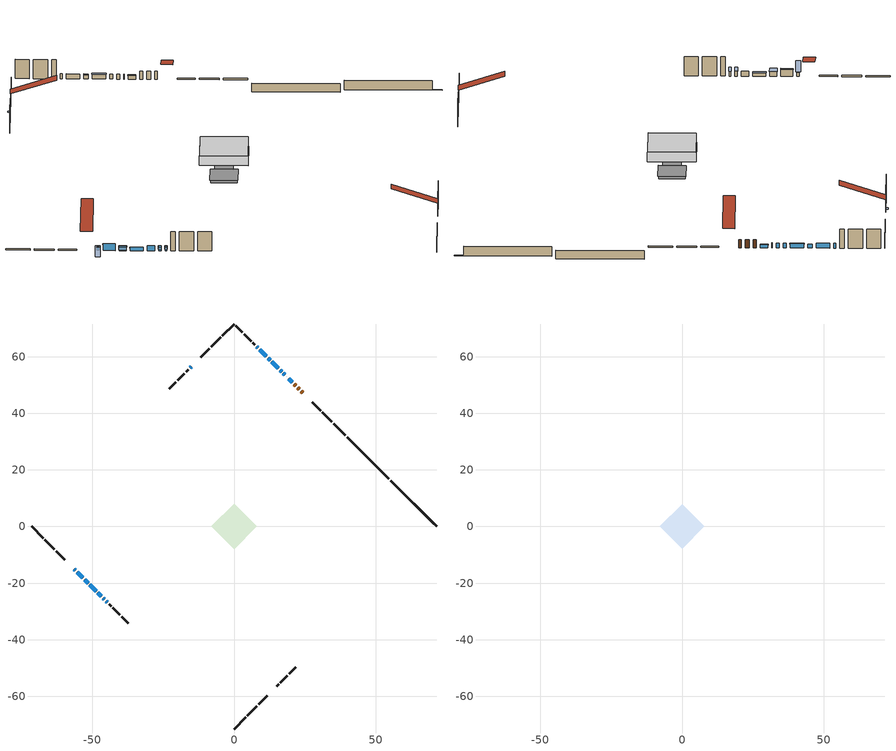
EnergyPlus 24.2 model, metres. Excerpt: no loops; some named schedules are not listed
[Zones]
conditioned space
 floor outside (Floor1 construction): -3.08,0 0,3.08 3.08,0 0,-3.08 z1.22
 floor adiabatic (AdiabaticFloorConstruction): -8.09,0 0,8.09 8.09,0 0,-8.09 z3.66
 floor foundation (Slab1 construction): -4.64,0 0,4.64 4.64,0 0,-4.64 z-1.22
 floor foundation (Slab1 construction 1): -4.41,0 0,4.41 4.41,0 0,-4.41 z-1.89
 wall outside (RimJoist1 construction): 0,-71.55 4.06,-67.49 / -71.55,0 -67.49,-4.06 / 0,71.55 -4.06,67.49 / 39.29,32.26 35.23,36.33 z1.22:1.52
 wall outside (RimJoist2 construction): 4.72,-66.83 8.05,-63.5 / -66.83,-4.72 -63.5,-8.05 / -4.72,66.83 -8.05,63.5 / 34.57,36.98 31.24,40.32 z1.22:1.52
 wall outside (RimJoist3 construction): 8.71,-62.84 11.72,-59.83 / -62.84,-8.71 -59.83,-11.72 / -8.71,62.84 -11.72,59.83 / 30.58,40.97 27.57,43.99 z1.22:1.52
 wall outside (AdiabaticWallConstruction 1): 24.22,47.33 23.8,47.75 / 23.14,48.41 22.49,49.06 / 21.84,49.72 21.29,50.26 z1.22:3.25
 wall outside (AdiabaticWallConstruction): -56.49,-15.07 -56.07,-15.48 / 12.76,58.8 12.04,59.52 z1.22:2.14; -55.41,-16.14 -53.4,-18.15 z1.22:2.9; -52.75,-18.81 -51.56,-19.99 / 15.71,55.84 13.41,58.14 z1.22:2.34; 20.63,50.92 19.38,52.18 / -50.9,-20.65 -48.75,-22.81 z1.22:2.03; -15.07,56.49 -15.5,56.05 z1.22:1.98; 18.72,52.83 18.67,52.88 / 18.02,53.54 17.47,54.08 / 16.82,54.74 16.37,55.19 / -48.09,-23.46 -46.84,-24.72 / -46.18,-25.37 -45.76,-25.79 / -45.11,-26.44 -44.82,-26.74 / 11.38,60.17 9.13,62.42 / 8.48,63.08 8.07,63.48 z1.22:2.44
 wall outside (Wall1 construction): 15.07,-56.48 15.77,-55.78 / -44.16,-27.39 -43.46,-28.09 / -16.16,55.4 -16.86,54.69 / 7.42,64.14 6.71,64.84 z1.22:6.1
 wall outside (Wall2 construction): 16.43,-55.12 18.85,-52.7 / -42.8,-28.75 -40.38,-31.17 / -17.52,54.04 -19.94,51.61 / 6.06,65.5 3.63,67.92 z1.22:6.1
 wall outside (Wall3 construction): 19.51,-52.04 21.83,-49.73 / -39.72,-31.83 -37.4,-34.15 / -20.6,50.96 -22.92,48.64 / 2.98,68.58 0.66,70.9 z1.22:6.1
 wall foundation (FoundationWall1 construction): 55.3,16.25,-1.22 55.3,16.25,1.22 69.93,1.63,1.22 69.93,1.63,-1.15 71.55,0,-1.15 71.55,0,-1.22
 wall foundation (FoundationWall2 construction): 54.65,16.91 39.95,31.61 z-1.89:0.3
 window (WindowConstruction 9): -56.48,-15.07 -56.07,-15.48 z1.22:2.13
 window (WindowConstruction 4): -55.41,-16.14 -53.4,-18.15 z1.22:2.9
 window (WindowConstruction 5): -52.75,-18.81 -51.56,-19.99 z1.22:2.34
 window (WindowConstruction 6): 20.63,50.92 19.38,52.18 z1.22:2.03
 window (WindowConstruction 7): -15.07,56.48 -15.5,56.05 z1.22:1.98
 window (WindowConstruction 8): -50.9,-20.65 -48.75,-22.8 z1.22:2.03
 window (WindowConstruction 15): 18.72,52.83 18.67,52.88 z1.22:2.44
 window (WindowConstruction 12): 18.02,53.54 17.47,54.08 z1.22:2.44
 window (WindowConstruction 13): 16.82,54.74 16.37,55.19 z1.22:2.44
 window (WindowConstruction 14): -48.09,-23.46 -46.84,-24.72 z1.22:2.44
 window (WindowConstruction 10): -46.18,-25.37 -45.76,-25.79 z1.22:2.44
 window (WindowConstruction 11): -45.11,-26.45 -44.82,-26.73 z1.22:2.44
 window (WindowConstruction): 15.71,55.84 13.41,58.14 z1.22:2.34
 window (WindowConstruction 1): 12.76,58.8 12.04,59.52 z1.22:2.13
 window (WindowConstruction 2): 11.38,60.17 9.13,62.42 z1.22:2.44
 window (WindowConstruction 3): 8.48,63.08 8.07,63.48 z1.22:2.44
 door (Door): 24.22,47.33 23.8,47.75 z1.22:3.25
 door (Door 1): 23.14,48.41 22.49,49.06 z1.22:3.25
 door (Door 2): 21.83,49.72 21.29,50.26 z1.22:3.25
 ceiling adiabatic (AdiabaticFloorConstruction): 0,-8.09 8.09,0 0,8.09 -8.09,0 z3.66
attic - vented
 floor to conditioned space (Floor2 construction Reversed): -7.92,0 0,7.92 7.92,0 0,-7.92 z6.1
 roof outside (Roof1 construction): 14.41,-57.14,6.1 6.7,-49.43,9.73 4.67,-51.46,9.73 12.38,-59.17,6.1; -57.14,-14.41,6.1 -49.43,-6.7,9.73 -51.46,-4.67,9.73 -59.17,-12.38,6.1; -14.41,57.14,6.1 -6.7,49.43,9.73 -4.67,51.46,9.73 -12.38,59.17,6.1; 24.88,46.68,6.1 17.17,38.96,9.73 19.2,36.93,9.73 26.91,44.64,6.1
shading: -55.86,-15.69 -56.7,-14.86 -61.22,-19.38 -60.39,-20.22 z2.43; -53.36,-18.19 -55.46,-16.1 -55.89,-16.53 -53.79,-18.62 z2.96; -51.52,-20.04 -52.79,-18.76 -54.3,-20.27 -53.02,-21.54 z2.4; 19.33,52.22 20.68,50.88 21.11,51.31 19.76,52.65 z2.09; -15.54,56.01 -15.03,56.53 -15.46,56.96 -15.97,56.44 z2.04; -48.71,-22.85 -50.95,-20.61 -51.38,-21.04 -49.14,-23.28 z2.09; -45.72,-25.83 -46.22,-25.33 -47.73,-26.84 -47.23,-27.34 z2.5; -44.78,-26.78 -45.15,-26.4 -46.66,-27.91 -46.28,-28.28 z2.5; 13.37,58.18 15.75,55.8 16.18,56.23 13.8,58.62 z2.4; 11.99,59.56 12.8,58.76 13.23,59.19 12.43,59.99 z2.2
[Building]
Building 1: Terrain=Suburbs
[Site:Location]
Toronto Intl AP_ON: Latitude {deg}=43.68; Longitude {deg}=-79.63; Time Zone {hr}=-5; Elevation {m}=173; Keep Site Location Information=Yes
[Site:GroundTemperature:Shallow]
4.59119, 2.66285, 2.50842, 3.42352, 7.09712, 10.7536, 13.9236, 15.9317, 16.1023, 14.4691, 11.3799, 7.83558
[Site:WaterMainsTemperature]
Calculation Method=Schedule; Temperature Schedule=mains temperature schedule
[Material] Roughness=Rough; Thermal Absorptance=0.9
Name | Thickness {m} | Conductivity {W/m-K} | Density {kg/m3} | Specific Heat {J/kg-K} | Solar Absorptance | Visible Absorptance
asphalt or fiberglass shingles | 0.00635 | 0.162714 | 1121.4 | 1465.45 | 0.4 | 0.4
ceiling loosefill ins | 0.169333 | 0.0480833 | 16.02 | 1046.75 | 0.7 | 0.7
ceiling stud and cavity | 0.1397 | 0.179495 | 65.682 | 1177.47 | 0.7 | 0.7
concrete 4.0 in. | 0.1016 | 1.803125 | 2242.8 | 837.4 | 0.7 | 0.7
concrete 8.0 in. | 0.2032 | 1.803125 | 2242.8 | 837.4 | 0.7 | 0.7
door material | 0.04445 | 0.053851 | 512.64 | 1214.23 | 0.7 | 0.7
exterior vertical ins | 0.0183744 | 0.029427 | 32.04 | 1214.23 | 0.7 | 0.7
floor covering | 0.0127 | 0.0433444 | 54.468 | 1339.84 | 0.6 | 0.6
floor rigid ins | 0.051816 | 0.029427 | 32.04 | 1214.23 | 0.7 | 0.7
floor rigid ins 1; wall rigid ins | 0.512978 | 0.029427 | 32.04 | 1214.23 | 0.7 | 0.7
floor stud and cavity | 0.1397 | 0.0796404 | 92.3553 | 1139.71 | 0.7 | 0.7
floor stud and cavity 1 | 0.1397 | 1.75129 | 37.0049 | 1207.88 | 0.7 | 0.7
furniture material conditioned space 1 | 0.1524 | 0.115458 | 640.8 | 1214.23 | 0.6 | 0.6
gypsum board | 0.0127 | 0.160291 | 801 | 837.4 | 0.6 | 0.6
gypsum board 1 | 0.0127 | 0.160291 | 801 | 837.4 | 0.7 | 0.7
osb sheathing 0.5 in. | 0.0127 | 0.115458 | 512.64 | 1214.23 | 0.7 | 0.7
osb sheathing 0.75 in. | 0.01905 | 0.115458 | 512.64 | 1214.23 | 0.7 | 0.7
osb sheathing 2.0 in. | 0.0508 | 0.115458 | 512.64 | 1214.23 | 0.7 | 0.7
rim joist rigid ins | 0.103632 | 0.029427 | 32.04 | 1214.23 | 0.7 | 0.7
rim joist stud and cavity | 0.0508 | 0.0292721 | 125.044 | 1163.47 | 0.6 | 0.6
rim joist stud and cavity 1 | 0.0508 | 0.203772 | 125.044 | 1163.47 | 0.6 | 0.6
rim joist stud and cavity 2 | 0.0508 | 0.353641 | 125.044 | 1163.47 | 0.6 | 0.6
wall stud and cavity | 0.1397 | 0.115823 | 139.0536 | 1170.24 | 0.7 | 0.7
wall stud and cavity 1 | 0.1397 | 0.0779355 | 139.0536 | 1170.24 | 0.7 | 0.7
wall stud and cavity 2 | 0.1397 | 0.0784751 | 139.0536 | 1170.24 | 0.7 | 0.7
wall stud and cavity 3 | 0.0889 | 0.380278 | 52.3479 | 1209.89 | 0.7 | 0.7
wall stud and cavity 4 | 0.0889 | 0.391764 | 83.0341 | 1211.67 | 0.7 | 0.7
wood siding | 0.0254 | 0.102417 | 544.68 | 1172.36 | 0.4 | 0.4
wood siding 1; wood siding 2; wood siding 3 | 0.0254 | 0.102417 | 544.68 | 1172.36 | 0.7 | 0.7
[WindowMaterial:SimpleGlazingSystem]
Name | U-Factor {W/m2-K} | Solar Heat Gain Coefficient
WindowMaterial | 2.55396 | 0.55
WindowMaterial 1 | 2.67036 | 0.49
WindowMaterial 10 | 2.421667 | 0.52
WindowMaterial 11 | 2.84411 | 0.37
WindowMaterial 12 | 2.6539 | 0.49
WindowMaterial 13 | 2.69251 | 0.47
WindowMaterial 14 | 2.44892 | 0.62
WindowMaterial 15 | 2.88953 | 0.34
WindowMaterial 2 | 2.54715 | 0.56
WindowMaterial 3 | 2.61302 | 0.5
WindowMaterial 4 | 2.3524 | 0.66
WindowMaterial 5 | 2.549422 | 0.55
WindowMaterial 6 | 2.5886 | 0.53
WindowMaterial 7 | 2.68058 | 0.46
WindowMaterial 8 | 2.60961 | 0.52
WindowMaterial 9 | 3.10076 | 0.6
[Construction]
AdiabaticFloorConstruction: floor stud and cavity 1, floor rigid ins 1, osb sheathing 0.75 in., floor covering
AdiabaticWallConstruction: wood siding 2, wall rigid ins, wall stud and cavity 3, gypsum board
AdiabaticWallConstruction 1: wood siding 3, wall rigid ins, wall stud and cavity 3, gypsum board
Door; Door 1; Door 2: door material
Floor1 construction: floor stud and cavity, floor rigid ins, osb sheathing 0.75 in., floor covering
Floor2 construction Reversed: gypsum board, ceiling stud and cavity, ceiling loosefill ins
FoundationWall1 construction: concrete 8.0 in., gypsum board 1
FoundationWall2 construction: concrete 8.0 in.
furniture construction conditioned space 1: furniture material conditioned space 1
PartitionWallConstruction: gypsum board, wall stud and cavity 4, gypsum board
RimJoist1 construction: wood siding 1, osb sheathing 2.0 in., rim joist stud and cavity
RimJoist2 construction: wood siding 1, rim joist rigid ins, osb sheathing 2.0 in., rim joist stud and cavity 1
RimJoist3 construction: wood siding 1, osb sheathing 2.0 in., rim joist stud and cavity 2
Roof1 construction: asphalt or fiberglass shingles
Slab1 construction; Slab1 construction 1: concrete 4.0 in.
Wall1 construction: wood siding, osb sheathing 0.5 in., wall stud and cavity, gypsum board
Wall2 construction: wood siding, osb sheathing 0.5 in., wall stud and cavity 1, gypsum board
Wall3 construction: wood siding, osb sheathing 0.5 in., wall stud and cavity 2, gypsum board
WindowConstruction: WindowMaterial
WindowConstruction 1: WindowMaterial 1
WindowConstruction 10: WindowMaterial 10
WindowConstruction 11: WindowMaterial 11
WindowConstruction 12: WindowMaterial 12
WindowConstruction 13: WindowMaterial 13
WindowConstruction 14: WindowMaterial 14
WindowConstruction 15: WindowMaterial 15
WindowConstruction 2: WindowMaterial 2
WindowConstruction 3: WindowMaterial 3
WindowConstruction 4: WindowMaterial 4
WindowConstruction 5: WindowMaterial 5
WindowConstruction 6: WindowMaterial 6
WindowConstruction 7: WindowMaterial 7
WindowConstruction 8: WindowMaterial 8
WindowConstruction 9: WindowMaterial 9
[Zone] Multiplier=1; Part of Total Floor Area=Yes
Name | Volume {m3}
attic - vented | 74.0108
conditioned space | 544.6
[Space]
Name | Zone | Volume {m3}
attic - vented 1 | attic - vented | 74.0108
conditioned space 1 | conditioned space | 544.6
[ZoneInfiltration:EffectiveLeakageArea]
infil attic - vented 1: Zone or Space=attic - vented 1; Schedule=Always On Discrete; Effective Air Leakage Area {cm2}=5188.97; Stack Coefficient=0.00025282; Wind Coefficient=1.0743e-05
[ZoneMixing]
whole house fan mix: Zone or Space=attic - vented; Schedule=Always On Continuous; Design Flow Rate Calculation Method=Flow/Zone; Design Flow Rate {m3/s}=0; Source Zone or Space=conditioned space
[SurfaceProperty:ExposedFoundationPerimeter] Exposed Perimeter Calculation Method=TotalExposedPerimeter
Name | Total Exposed Perimeter {m}
Slab1 | 22.982
Slab1 1 | 20.787
[InternalMass] Zone or ZoneList=conditioned space; Space or SpaceList=conditioned space 1
Name | Construction | Surface Area {m2}
furniture mass conditioned space 1 | furniture construction conditioned space 1 | 92.7399
partition wall mass | PartitionWallConstruction | 231.85
[Lights]
interior lighting: Zone or ZoneList or Space or SpaceList=conditioned space 1; Schedule=interior lighting schedule; Design Level Calculation Method=LightingLevel; Lighting Level {W}=343.2; Return Air Fraction=0; Fraction Radiant=0.6; Fraction Visible=0.2; Fraction Replaceable=1
[People]
occupants: Zone or ZoneList or Space or SpaceList=conditioned space 1; Number of People Schedule=occupants schedule; Number of People Calculation Method=People; Number of People=3; Fraction Radiant=0.314171; Sensible Heat Fraction=0.56303; Activity Level Schedule=occupants activity schedule; Carbon Dioxide Generation Rate {m3/s-W}=0; Enable ASHRAE 55 Comfort Warnings=No; Mean Radiant Temperature Calculation Type=EnclosureAveraged
[ElectricEquipment] Zone or ZoneList or Space or SpaceList=conditioned space 1; Design Level Calculation Method=EquipmentLevel
Name | Schedule | Design Level {W} | Fraction Latent | Fraction Radiant | Fraction Lost
clothes dryer | clothes dryer schedule | 140.772 | 0.015 | 0.081 | 0.85
clothes washer | clothes washer schedule | 32.1985 | 0.03 | 0.162 | 0.7
cooking range | cooking range schedule | 215.147 | 0.08 | 0.432 | 0.2
dishwasher | dishwasher schedule | 66.8632 | 0.3 | 0.18 | 0.4
fridge | fridge schedule | 72.9452 | 0 | 0.6 | 0
mech vent bath fan 0 | mech vent bath fan 0 schedule | 50.2 | 0 | 0 | 1
mech vent house fan | mech vent house fan schedule | 0 | 0 | 0 | 1
mech vent house fan cfis | mech vent house fan cfis schedule | 0 | 0 | 0 | 0
mech vent range fan 0 | mech vent range fan 0 schedule | 57 | 0 | 0 | 1
misc plug loads | misc plug loads schedule | 494.7 | 0.045 | 0.513 | 0.1
whole house fan | Always On Discrete | 0 | 0 | 0 | 1
[OtherEquipment] Zone or ZoneList or Space or SpaceList=conditioned space 1; Design Level Calculation Method=EquipmentLevel
Name | Fuel Type | Schedule | Design Level {W} | Fraction Latent | Fraction Radiant | Fraction Lost
clothes dryer 1 | Electricity | clothes dryer schedule | 0 | 0.015 | 0.081 | 0.85
cooking range 1 | Electricity | cooking range schedule | 0 | 0.08 | 0.432 | 0.2
general water use latent | None | general water use schedule | 62.594 | 1 | 0 | 0
general water use sensible | None | general water use schedule | -61.6891 | 0 | 0.6 | 0
mech vent house fan latent load | None | Always On Discrete | 0 | 1 | 0 | 0
mech vent house fan sensible load | None | Always On Discrete | 0 | 0 | 0 | 0
water heater energy adjustment1 | NaturalGas | Always On Discrete | 0.01 | 0 | 0 | 1
[ZoneInfiltration:DesignFlowRate] Zone or ZoneList or Space or SpaceList=conditioned space 1; Schedule=Always On Discrete; Design Flow Rate Calculation Method=Flow/Zone; Design Flow Rate {m3/s}=0
infil flow; natural vent flow; whole house fan flow
[Foundation:Kiva] Initial Indoor Air Temperature {C}=18; Wall Depth Below Slab {m}=0.2032
Name | Wall Height Above Grade {m} | Custom Block Material Name 1 | Custom Block Depth 1 {m} | Custom Block X Position 1 {m} | Custom Block Z Position 1 {m}
Foundation Kiva 1 | 1.21999 | exterior vertical ins | 2.43998 | 0.2159 | 0
Foundation Kiva 2 | 0.299984
[Foundation:Kiva:Settings]
Soil Conductivity {W/m-K}=1.275747; Soil Density {kg/m3}=1842.3; Soil Specific Heat {J/kg-K}=418.7; Ground Solar Absorptivity=0.9; Ground Thermal Absorptivity=0.9; Ground Surface Roughness {m}=0.03; Far-Field Width {m}=40; Deep-Ground Boundary Condition=ZeroFlux; Deep-Ground Depth {m}=40; Minimum Cell Dimension {m}=0.2; Maximum Cell Growth Coefficient=3; Simulation Timestep=Timestep
[Exterior:Lights]
exterior lighting: Schedule=exterior lighting schedule; Design Level {W}=75.6
[Schedule:Constant]
Name | Hourly Value
Always On Continuous; mech vent house fan schedule; mech vent house fan cfis schedule; Always On Discrete | 1
occupants activity schedule | 117.228
fridge schedule | 0
[Schedule:Week:Daily]
interior lighting schedule Week Rule - Jan1-Jan27: interior lighting schedule day, interior lighting schedule day, interior lighting schedule day, interior lighting schedule day, interior lighting schedule day, interior lighting schedule day, interior lighting schedule day, interior lighting schedule default day, interior lighting schedule default day, interior lighting schedule default day, interior lighting schedule default day, interior lighting schedule default day
interior lighting schedule Week Rule - Jan28-Feb3: interior lighting schedule day, interior lighting schedule day, interior lighting schedule day, interior lighting schedule day, interior lighting schedule day 1, interior lighting schedule day 1, interior lighting schedule day 1, interior lighting schedule default day, interior lighting schedule default day, interior lighting schedule default day, interior lighting schedule default day, interior lighting schedule default day
interior lighting schedule Week Rule - Feb4-Feb24: interior lighting schedule day 1, interior lighting schedule day 1, interior lighting schedule day 1, interior lighting schedule day 1, interior lighting schedule day 1, interior lighting schedule day 1, interior lighting schedule day 1, interior lighting schedule default day, interior lighting schedule default day, interior lighting schedule default day, interior lighting schedule default day, interior lighting schedule default day
interior lighting schedule Week Rule - Feb25-Mar3: interior lighting schedule day 1, interior lighting schedule day 1, interior lighting schedule day 1, interior lighting schedule day 1, interior lighting schedule day 2, interior lighting schedule day 2, interior lighting schedule day 2, interior lighting schedule default day, interior lighting schedule default day, interior lighting schedule default day, interior lighting schedule default day, interior lighting schedule default day
interior lighting schedule Week Rule - Mar4-Mar31: interior lighting schedule day 2, interior lighting schedule day 2, interior lighting schedule day 2, interior lighting schedule day 2, interior lighting schedule day 2, interior lighting schedule day 2, interior lighting schedule day 2, interior lighting schedule default day, interior lighting schedule default day, interior lighting schedule default day, interior lighting schedule default day, interior lighting schedule default day
interior lighting schedule Week Rule - Apr1-Apr28: interior lighting schedule day 3, interior lighting schedule day 3, interior lighting schedule day 3, interior lighting schedule day 3, interior lighting schedule day 3, interior lighting schedule day 3, interior lighting schedule day 3, interior lighting schedule default day, interior lighting schedule default day, interior lighting schedule default day, interior lighting schedule default day, interior lighting schedule default day
interior lighting schedule Week Rule - Apr29-May5: interior lighting schedule day 3, interior lighting schedule day 3, interior lighting schedule day 4, interior lighting schedule day 4, interior lighting schedule day 4, interior lighting schedule day 4, interior lighting schedule day 4, interior lighting schedule default day, interior lighting schedule default day, interior lighting schedule default day, interior lighting schedule default day, interior lighting schedule default day
interior lighting schedule Week Rule - May6-May26: interior lighting schedule day 4, interior lighting schedule day 4, interior lighting schedule day 4, interior lighting schedule day 4, interior lighting schedule day 4, interior lighting schedule day 4, interior lighting schedule day 4, interior lighting schedule default day, interior lighting schedule default day, interior lighting schedule default day, interior lighting schedule default day, interior lighting schedule default day
interior lighting schedule Week Rule - May27-Jun2: interior lighting schedule day 4, interior lighting schedule day 4, interior lighting schedule day 4, interior lighting schedule day 4, interior lighting schedule day 4, interior lighting schedule day 5, interior lighting schedule day 5, interior lighting schedule default day, interior lighting schedule default day, interior lighting schedule default day, interior lighting schedule default day, interior lighting schedule default day
interior lighting schedule Week Rule - Jun3-Jun30: interior lighting schedule day 5, interior lighting schedule day 5, interior lighting schedule day 5, interior lighting schedule day 5, interior lighting schedule day 5, interior lighting schedule day 5, interior lighting schedule day 5, interior lighting schedule default day, interior lighting schedule default day, interior lighting schedule default day, interior lighting schedule default day, interior lighting schedule default day
interior lighting schedule Week Rule - Jul1-Jul28: interior lighting schedule day 6, interior lighting schedule day 6, interior lighting schedule day 6, interior lighting schedule day 6, interior lighting schedule day 6, interior lighting schedule day 6, interior lighting schedule day 6, interior lighting schedule default day, interior lighting schedule default day, interior lighting schedule default day, interior lighting schedule default day, interior lighting schedule default day
interior lighting schedule Week Rule - Jul29-Aug4: interior lighting schedule day 6, interior lighting schedule day 6, interior lighting schedule day 6, interior lighting schedule day 7, interior lighting schedule day 7, interior lighting schedule day 7, interior lighting schedule day 7, interior lighting schedule default day, interior lighting schedule default day, interior lighting schedule default day, interior lighting schedule default day, interior lighting schedule default day
interior lighting schedule Week Rule - Aug5-Aug25: interior lighting schedule day 7, interior lighting schedule day 7, interior lighting schedule day 7, interior lighting schedule day 7, interior lighting schedule day 7, interior lighting schedule day 7, interior lighting schedule day 7, interior lighting schedule default day, interior lighting schedule default day, interior lighting schedule default day, interior lighting schedule default day, interior lighting schedule default day
interior lighting schedule Week Rule - Aug26-Sep1: interior lighting schedule day 7, interior lighting schedule day 7, interior lighting schedule day 7, interior lighting schedule day 7, interior lighting schedule day 7, interior lighting schedule day 7, interior lighting schedule day 8, interior lighting schedule default day, interior lighting schedule default day, interior lighting schedule default day, interior lighting schedule default day, interior lighting schedule default day
interior lighting schedule Week Rule - Sep2-Sep29: interior lighting schedule day 8, interior lighting schedule day 8, interior lighting schedule day 8, interior lighting schedule day 8, interior lighting schedule day 8, interior lighting schedule day 8, interior lighting schedule day 8, interior lighting schedule default day, interior lighting schedule default day, interior lighting schedule default day, interior lighting schedule default day, interior lighting schedule default day
interior lighting schedule Week Rule - Sep30-Oct6: interior lighting schedule day 8, interior lighting schedule day 9, interior lighting schedule day 9, interior lighting schedule day 9, interior lighting schedule day 9, interior lighting schedule day 9, interior lighting schedule day 9, interior lighting schedule default day, interior lighting schedule default day, interior lighting schedule default day, interior lighting schedule default day, interior lighting schedule default day
interior lighting schedule Week Rule - Oct7-Oct27: interior lighting schedule day 9, interior lighting schedule day 9, interior lighting schedule day 9, interior lighting schedule day 9, interior lighting schedule day 9, interior lighting schedule day 9, interior lighting schedule day 9, interior lighting schedule default day, interior lighting schedule default day, interior lighting schedule default day, interior lighting schedule default day, interior lighting schedule default day
interior lighting schedule Week Rule - Oct28-Nov3: interior lighting schedule day 9, interior lighting schedule day 9, interior lighting schedule day 9, interior lighting schedule day 9, interior lighting schedule day 10, interior lighting schedule day 10, interior lighting schedule day 10, interior lighting schedule default day, interior lighting schedule default day, interior lighting schedule default day, interior lighting schedule default day, interior lighting schedule default day
interior lighting schedule Week Rule - Nov4-Nov24: interior lighting schedule day 10, interior lighting schedule day 10, interior lighting schedule day 10, interior lighting schedule day 10, interior lighting schedule day 10, interior lighting schedule day 10, interior lighting schedule day 10, interior lighting schedule default day, interior lighting schedule default day, interior lighting schedule default day, interior lighting schedule default day, interior lighting schedule default day
interior lighting schedule Week Rule - Nov25-Dec1: interior lighting schedule day 10, interior lighting schedule day 10, interior lighting schedule day 10, interior lighting schedule day 10, interior lighting schedule day 10, interior lighting schedule day 10, interior lighting schedule day 11, interior lighting schedule default day, interior lighting schedule default day, interior lighting schedule default day, interior lighting schedule default day, interior lighting schedule default day
interior lighting schedule Week Rule - Dec2-Dec31: interior lighting schedule day 11, interior lighting schedule day 11, interior lighting schedule day 11, interior lighting schedule day 11, interior lighting schedule day 11, interior lighting schedule day 11, interior lighting schedule day 11, interior lighting schedule default day, interior lighting schedule default day, interior lighting schedule default day, interior lighting schedule default day, interior lighting schedule default day
occupants schedule Week Rule - Jan1-Dec31: occupants schedule day, occupants schedule day, occupants schedule day, occupants schedule day, occupants schedule day, occupants schedule day, occupants schedule day, occupants schedule default day, occupants schedule default day, occupants schedule default day, occupants schedule default day, occupants schedule default day
clothes dryer schedule Week Rule - Jan1-Dec31: clothes dryer schedule day, clothes dryer schedule day, clothes dryer schedule day, clothes dryer schedule day, clothes dryer schedule day, clothes dryer schedule day, clothes dryer schedule day, clothes dryer schedule default day, clothes dryer schedule default day, clothes dryer schedule default day, clothes dryer schedule default day, clothes dryer schedule default day
clothes washer schedule Week Rule - Jan1-Dec31: clothes washer schedule day, clothes washer schedule day, clothes washer schedule day, clothes washer schedule day, clothes washer schedule day, clothes washer schedule day, clothes washer schedule day, clothes washer schedule default day, clothes washer schedule default day, clothes washer schedule default day, clothes washer schedule default day, clothes washer schedule default day
cooking range schedule Week Rule - Jan1-Dec31: cooking range schedule day, cooking range schedule day, cooking range schedule day, cooking range schedule day, cooking range schedule day, cooking range schedule day, cooking range schedule day, cooking range schedule default day, cooking range schedule default day, cooking range schedule default day, cooking range schedule default day, cooking range schedule default day
dishwasher schedule Week Rule - Jan1-Dec31: dishwasher schedule day, dishwasher schedule day, dishwasher schedule day, dishwasher schedule day, dishwasher schedule day, dishwasher schedule day, dishwasher schedule day, dishwasher schedule default day, dishwasher schedule default day, dishwasher schedule default day, dishwasher schedule default day, dishwasher schedule default day
mech vent bath fan 0 schedule Week Rule - Jan1-Dec31: mech vent bath fan 0 schedule day, mech vent bath fan 0 schedule day, mech vent bath fan 0 schedule day, mech vent bath fan 0 schedule day, mech vent bath fan 0 schedule day, mech vent bath fan 0 schedule day, mech vent bath fan 0 schedule day, mech vent bath fan 0 schedule default day, mech vent bath fan 0 schedule default day, mech vent bath fan 0 schedule default day, mech vent bath fan 0 schedule default day, mech vent bath fan 0 schedule default day
mech vent range fan 0 schedule Week Rule - Jan1-Dec31: mech vent range fan 0 schedule day, mech vent range fan 0 schedule day, mech vent range fan 0 schedule day, mech vent range fan 0 schedule day, mech vent range fan 0 schedule day, mech vent range fan 0 schedule day, mech vent range fan 0 schedule day, mech vent range fan 0 schedule default day, mech vent range fan 0 schedule default day, mech vent range fan 0 schedule default day, mech vent range fan 0 schedule default day, mech vent range fan 0 schedule default day
misc plug loads schedule Week Rule - Jan1-Dec31: misc plug loads schedule day, misc plug loads schedule day, misc plug loads schedule day, misc plug loads schedule day, misc plug loads schedule day, misc plug loads schedule day, misc plug loads schedule day, misc plug loads schedule default day, misc plug loads schedule default day, misc plug loads schedule default day, misc plug loads schedule default day, misc plug loads schedule default day
general water use schedule Week Rule - Jan1-Dec31: general water use schedule day, general water use schedule day, general water use schedule day, general water use schedule day, general water use schedule day, general water use schedule day, general water use schedule day, general water use schedule default day, general water use schedule default day, general water use schedule default day, general water use schedule default day, general water use schedule default day
exterior lighting schedule Week Rule - Jan1-Jan27: exterior lighting schedule day, exterior lighting schedule day, exterior lighting schedule day, exterior lighting schedule day, exterior lighting schedule day, exterior lighting schedule day, exterior lighting schedule day, exterior lighting schedule default day, exterior lighting schedule default day, exterior lighting schedule default day, exterior lighting schedule default day, exterior lighting schedule default day
exterior lighting schedule Week Rule - Jan28-Feb3: exterior lighting schedule day, exterior lighting schedule day, exterior lighting schedule day, exterior lighting schedule day, exterior lighting schedule day 1, exterior lighting schedule day 1, exterior lighting schedule day 1, exterior lighting schedule default day, exterior lighting schedule default day, exterior lighting schedule default day, exterior lighting schedule default day, exterior lighting schedule default day
exterior lighting schedule Week Rule - Feb4-Feb24: exterior lighting schedule day 1, exterior lighting schedule day 1, exterior lighting schedule day 1, exterior lighting schedule day 1, exterior lighting schedule day 1, exterior lighting schedule day 1, exterior lighting schedule day 1, exterior lighting schedule default day, exterior lighting schedule default day, exterior lighting schedule default day, exterior lighting schedule default day, exterior lighting schedule default day
exterior lighting schedule Week Rule - Feb25-Mar3: exterior lighting schedule day 1, exterior lighting schedule day 1, exterior lighting schedule day 1, exterior lighting schedule day 1, exterior lighting schedule day 2, exterior lighting schedule day 2, exterior lighting schedule day 2, exterior lighting schedule default day, exterior lighting schedule default day, exterior lighting schedule default day, exterior lighting schedule default day, exterior lighting schedule default day
exterior lighting schedule Week Rule - Mar4-Mar31: exterior lighting schedule day 2, exterior lighting schedule day 2, exterior lighting schedule day 2, exterior lighting schedule day 2, exterior lighting schedule day 2, exterior lighting schedule day 2, exterior lighting schedule day 2, exterior lighting schedule default day, exterior lighting schedule default day, exterior lighting schedule default day, exterior lighting schedule default day, exterior lighting schedule default day
exterior lighting schedule Week Rule - Apr1-Apr28: exterior lighting schedule day 3, exterior lighting schedule day 3, exterior lighting schedule day 3, exterior lighting schedule day 3, exterior lighting schedule day 3, exterior lighting schedule day 3, exterior lighting schedule day 3, exterior lighting schedule default day, exterior lighting schedule default day, exterior lighting schedule default day, exterior lighting schedule default day, exterior lighting schedule default day
exterior lighting schedule Week Rule - Apr29-May5: exterior lighting schedule day 3, exterior lighting schedule day 3, exterior lighting schedule day 4, exterior lighting schedule day 4, exterior lighting schedule day 4, exterior lighting schedule day 4, exterior lighting schedule day 4, exterior lighting schedule default day, exterior lighting schedule default day, exterior lighting schedule default day, exterior lighting schedule default day, exterior lighting schedule default day
exterior lighting schedule Week Rule - May6-May26: exterior lighting schedule day 4, exterior lighting schedule day 4, exterior lighting schedule day 4, exterior lighting schedule day 4, exterior lighting schedule day 4, exterior lighting schedule day 4, exterior lighting schedule day 4, exterior lighting schedule default day, exterior lighting schedule default day, exterior lighting schedule default day, exterior lighting schedule default day, exterior lighting schedule default day
exterior lighting schedule Week Rule - May27-Jun2: exterior lighting schedule day 4, exterior lighting schedule day 4, exterior lighting schedule day 4, exterior lighting schedule day 4, exterior lighting schedule day 4, exterior lighting schedule day 5, exterior lighting schedule day 5, exterior lighting schedule default day, exterior lighting schedule default day, exterior lighting schedule default day, exterior lighting schedule default day, exterior lighting schedule default day
exterior lighting schedule Week Rule - Jun3-Jun30: exterior lighting schedule day 5, exterior lighting schedule day 5, exterior lighting schedule day 5, exterior lighting schedule day 5, exterior lighting schedule day 5, exterior lighting schedule day 5, exterior lighting schedule day 5, exterior lighting schedule default day, exterior lighting schedule default day, exterior lighting schedule default day, exterior lighting schedule default day, exterior lighting schedule default day
[Schedule:Year]
interior lighting schedule: interior lighting schedule Week Rule - Jan1-Jan27, 1, 1, 1, 27, interior lighting schedule Week Rule - Jan28-Feb3, 1, 28, 2, 3, interior lighting schedule Week Rule - Feb4-Feb24, 2, 4, 2, 24, interior lighting schedule Week Rule - Feb25-Mar3, 2, 25, 3, 3, interior lighting schedule Week Rule - Mar4-Mar31, 3, 4, 3, 31, interior lighting schedule Week Rule - Apr1-Apr28, 4, 1, 4, 28, interior lighting schedule Week Rule - Apr29-May5, 4, 29, 5, 5, interior lighting schedule Week Rule - May6-May26, 5, 6, 5, 26, interior lighting schedule Week Rule - May27-Jun2, 5, 27, 6, 2, interior lighting schedule Week Rule - Jun3-Jun30, 6, 3, 6, 30, interior lighting schedule Week Rule - Jul1-Jul28, 7, 1, 7, 28, interior lighting schedule Week Rule - Jul29-Aug4, 7, 29, 8, 4, interior lighting schedule Week Rule - Aug5-Aug25, 8, 5, 8, 25, interior lighting schedule Week Rule - Aug26-Sep1, 8, 26, 9, 1, interior lighting schedule Week Rule - Sep2-Sep29, 9, 2, 9, 29, interior lighting schedule Week Rule - Sep30-Oct6, 9, 30, 10, 6, interior lighting schedule Week Rule - Oct7-Oct27, 10, 7, 10, 27, interior lighting schedule Week Rule - Oct28-Nov3, 10, 28, 11, 3, interior lighting schedule Week Rule - Nov4-Nov24, 11, 4, 11, 24, interior lighting schedule Week Rule - Nov25-Dec1, 11, 25, 12, 1, interior lighting schedule Week Rule - Dec2-Dec31, 12, 2, 12, 31
occupants schedule: occupants schedule Week Rule - Jan1-Dec31, 1, 1, 12, 31
clothes dryer schedule: clothes dryer schedule Week Rule - Jan1-Dec31, 1, 1, 12, 31
clothes washer schedule: clothes washer schedule Week Rule - Jan1-Dec31, 1, 1, 12, 31
cooking range schedule: cooking range schedule Week Rule - Jan1-Dec31, 1, 1, 12, 31
dishwasher schedule: dishwasher schedule Week Rule - Jan1-Dec31, 1, 1, 12, 31
mech vent bath fan 0 schedule: mech vent bath fan 0 schedule Week Rule - Jan1-Dec31, 1, 1, 12, 31
mech vent range fan 0 schedule: mech vent range fan 0 schedule Week Rule - Jan1-Dec31, 1, 1, 12, 31
misc plug loads schedule: misc plug loads schedule Week Rule - Jan1-Dec31, 1, 1, 12, 31
general water use schedule: general water use schedule Week Rule - Jan1-Dec31, 1, 1, 12, 31
exterior lighting schedule: exterior lighting schedule Week Rule - Jan1-Jan27, 1, 1, 1, 27, exterior lighting schedule Week Rule - Jan28-Feb3, 1, 28, 2, 3, exterior lighting schedule Week Rule - Feb4-Feb24, 2, 4, 2, 24, exterior lighting schedule Week Rule - Feb25-Mar3, 2, 25, 3, 3, exterior lighting schedule Week Rule - Mar4-Mar31, 3, 4, 3, 31, exterior lighting schedule Week Rule - Apr1-Apr28, 4, 1, 4, 28, exterior lighting schedule Week Rule - Apr29-May5, 4, 29, 5, 5, exterior lighting schedule Week Rule - May6-May26, 5, 6, 5, 26, exterior lighting schedule Week Rule - May27-Jun2, 5, 27, 6, 2, exterior lighting schedule Week Rule - Jun3-Jun30, 6, 3, 6, 30, exterior lighting schedule Week Rule - Jul1-Jul28, 7, 1, 7, 28, exterior lighting schedule Week Rule - Jul29-Aug4, 7, 29, 8, 4, exterior lighting schedule Week Rule - Aug5-Aug25, 8, 5, 8, 25, exterior lighting schedule Week Rule - Aug26-Sep1, 8, 26, 9, 1, exterior lighting schedule Week Rule - Sep2-Sep29, 9, 2, 9, 29, exterior lighting schedule Week Rule - Sep30-Oct6, 9, 30, 10, 6, exterior lighting schedule Week Rule - Oct7-Oct27, 10, 7, 10, 27, exterior lighting schedule Week Rule - Oct28-Nov3, 10, 28, 11, 3, exterior lighting schedule Week Rule - Nov4-Nov24, 11, 4, 11, 24, exterior lighting schedule Week Rule - Nov25-Dec1, 11, 25, 12, 1, exterior lighting schedule Week Rule - Dec2-Dec31, 12, 2, 12, 31
[Schedule:Compact]
mains temperature schedule: Through: 01/01, For: AllDays, Until: 24:00, 8.43722, Through: 01/02, For: AllDays, Until: 24:00, 8.37111, Through: 01/03, For: AllDays, Until: 24:00, 8.30611, Through: 01/04, For: AllDays, Until: 24:00, 8.24222, Through: 01/05, For: AllDays, Until: 24:00, 8.17944, Through: 01/06, For: AllDays, Until: 24:00, 8.11833, Through: 01/07, For: AllDays, Until: 24:00, 8.05833, Through: 01/08, For: AllDays, Until: 24:00, 7.99944, Through: 01/09, For: AllDays, Until: 24:00, 7.94222, Through: 01/10, For: AllDays, Until: 24:00, 7.88611, Through: 01/11, For: AllDays, Until: 24:00, 7.83167, Through: 01/12, For: AllDays, Until: 24:00, 7.77833, Through: 01/13, For: AllDays, Until: 24:00, 7.72611, Through: 01/14, For: AllDays, Until: 24:00, 7.67556, Through: 01/15, For: AllDays, Until: 24:00, 7.62667, Through: 01/16, For: AllDays, Until: 24:00, 7.57889, Through: 01/17, For: AllDays, Until: 24:00, 7.53278, Through: 01/18, For: AllDays, Until: 24:00, 7.48778, Through: 01/19, For: AllDays, Until: 24:00, 7.44444, Through: 01/20, For: AllDays, Until: 24:00, 7.40278, Through: 01/21, For: AllDays, Until: 24:00, 7.36278, Through: 01/22, For: AllDays, Until: 24:00, 7.32389, Through: 01/23, For: AllDays, Until: 24:00, 7.28667, Through: 01/24, For: AllDays, Until: 24:00, 7.25056, Through: 01/25, For: AllDays, Until: 24:00, 7.21667, Through: 01/26, For: AllDays, Until: 24:00, 7.18389, Through: 01/27, For: AllDays, Until: 24:00, 7.15278, Through: 01/28, For: AllDays, Until: 24:00, 7.12333, Through: 01/29, For: AllDays, Until: 24:00, 7.09556, Through: 01/30, For: AllDays, Until: 24:00, 7.06944, Through: 01/31, For: AllDays, Until: 24:00, 7.04444, Through: 02/01, For: AllDays, Until: 24:00, 7.02167, Through: 02/02, For: AllDays, Until: 24:00, 7, Through: 02/03, For: AllDays, Until: 24:00, 6.98, Through: 02/04, For: AllDays, Until: 24:00, 6.96222, Through: 02/05, For: AllDays, Until: 24:00, 6.94556, Through: 02/06, For: AllDays, Until: 24:00, 6.93056, Through: 02/07, For: AllDays, Until: 24:00, 6.91722, Through: 02/08, For: AllDays, Until: 24:00, 6.90556, Through: 02/09, For: AllDays, Until: 24:00, 6.89556, Through: 02/10, For: AllDays, Until: 24:00, 6.88722, Through: 02/11, For: AllDays, Until: 24:00, 6.88056, Through: 02/12, For: AllDays, Until: 24:00, 6.875, Through: 02/13, For: AllDays, Until: 24:00, 6.87167, Through: 02/14, For: AllDays, Until: 24:00, 6.87, Through: 02/15, For: AllDays, Until: 24:00, 6.87, Through: 02/16, For: AllDays, Until: 24:00, 6.87167, Through: 02/17, For: AllDays, Until: 24:00, 6.875, Through: 02/18, For: AllDays, Until: 24:00, 6.88, Through: 02/19, For: AllDays, Until: 24:00, 6.88611, Through: 02/20, For: AllDays, Until: 24:00, 6.89444, Through: 02/21, For: AllDays, Until: 24:00, 6.90444, Through: 02/22, For: AllDays, Until: 24:00, 6.91611, Through: 02/23, For: AllDays, Until: 24:00, 6.92889, Through: 02/24, For: AllDays, Until: 24:00, 6.94389, Through: 02/25, For: AllDays, Until: 24:00, 6.96056, Through: 02/26, For: AllDays, Until: 24:00, 6.97833, Through: 02/27, For: AllDays, Until: 24:00, 6.99833, Through: 02/28, For: AllDays, Until: 24:00, 7.01944, Through: 03/01, For: AllDays, Until: 24:00, 7.04222, Through: 03/02, For: AllDays, Until: 24:00, 7.06667, Through: 03/03, For: AllDays, Until: 24:00, 7.09278, Through: 03/04, For: AllDays, Until: 24:00, 7.12056, Through: 03/05, For: AllDays, Until: 24:00, 7.15, Through: 03/06, For: AllDays, Until: 24:00, 7.18111, Through: 03/07, For: AllDays, Until: 24:00, 7.21333, Through: 03/08, For: AllDays, Until: 24:00, 7.24722, Through: 03/09, For: AllDays, Until: 24:00, 7.28278, Through: 03/10, For: AllDays, Until: 24:00, 7.32, Through: 03/11, For: AllDays, Until: 24:00, 7.35889, Through: 03/12, For: AllDays, Until: 24:00, 7.39889, Through: 03/13, For: AllDays, Until: 24:00, 7.44056, Through: 03/14, For: AllDays, Until: 24:00, 7.48389, Through: 03/15, For: AllDays, Until: 24:00, 7.52833, Through: 03/16, For: AllDays, Until: 24:00, 7.57444, Through: 03/17, For: AllDays, Until: 24:00, 7.62222, Through: 03/18, For: AllDays, Until: 24:00, 7.67111, Through: 03/19, For: AllDays, Until: 24:00, 7.72111, Through: 03/20, For: AllDays, Until: 24:00, 7.77333, Through: 03/21, For: AllDays, Until: 24:00, 7.82611, Through: 03/22, For: AllDays, Until: 24:00, 7.88111, Through: 03/23, For: AllDays, Until: 24:00, 7.93667, Through: 03/24, For: AllDays, Until: 24:00, 7.99389, Through: 03/25, For: AllDays, Until: 24:00, 8.05278, Through: 03/26, For: AllDays, Until: 24:00, 8.11278, Through: 03/27, For: AllDays, Until: 24:00, 8.17389, Through: 03/28, For: AllDays, Until: 24:00, 8.23611, Through: 03/29, For: AllDays, Until: 24:00, 8.3, Through: 03/30, For: AllDays, Until: 24:00, 8.365, Through: 03/31, For: AllDays, Until: 24:00, 8.43111, Through: 04/01, For: AllDays, Until: 24:00, 8.49833, Through: 04/02, For: AllDays, Until: 24:00, 8.56722, Through: 04/03, For: AllDays, Until: 24:00, 8.63667, Through: 04/04, For: AllDays, Until: 24:00, 8.70778, Through: 04/05, For: AllDays, Until: 24:00, 8.77944, Through: 04/06, For: AllDays, Until: 24:00, 8.85278, Through: 04/07, For: AllDays, Until: 24:00, 8.92667, Through: 04/08, For: AllDays, Until: 24:00, 9.00222, Through: 04/09, For: AllDays, Until: 24:00, 9.07833, Through: 04/10, For: AllDays, Until: 24:00, 9.15556, Through: 04/11, For: AllDays, Until: 24:00, 9.23389, Through: 04/12, For: AllDays, Until: 24:00, 9.31278, Through: 04/13, For: AllDays, Until: 24:00, 9.39278, Through: 04/14, For: AllDays, Until: 24:00, 9.47389, Through: 04/15, For: AllDays, Until: 24:00, 9.55611, Through: 04/16, For: AllDays, Until: 24:00, 9.63833, Through: 04/17, For: AllDays, Until: 24:00, 9.72222, Through: 04/18, For: AllDays, Until: 24:00, 9.80667, Through: 04/19, For: AllDays, Until: 24:00, 9.89167, Through: 04/20, For: AllDays, Until: 24:00, 9.97778, Through: 04/21, For: AllDays, Until: 24:00, 10.0644, Through: 04/22, For: AllDays, Until: 24:00, 10.1517, Through: 04/23, For: AllDays, Until: 24:00, 10.24, Through: 04/24, For: AllDays, Until: 24:00, 10.3289, Through: 04/25, For: AllDays, Until: 24:00, 10.4183, Through: 04/26, For: AllDays, Until: 24:00, 10.5083, Through: 04/27, For: AllDays, Until: 24:00, 10.5989, Through: 04/28, For: AllDays, Until: 24:00, 10.69, Through: 04/29, For: AllDays, Until: 24:00, 10.7817, Through: 04/30, For: AllDays, Until: 24:00, 10.8739, Through: 05/01, For: AllDays, Until: 24:00, 10.9667, Through: 05/02, For: AllDays, Until: 24:00, 11.0594, Through: 05/03, For: AllDays, Until: 24:00, 11.1533, Through: 05/04, For: AllDays, Until: 24:00, 11.2472, Through: 05/05, For: AllDays, Until: 24:00, 11.3411, Through: 05/06, For: AllDays, Until: 24:00, 11.4361, Through: 05/07, For: AllDays, Until: 24:00, 11.5306, Through: 05/08, For: AllDays, Until: 24:00, 11.6261, Through: 05/09, For: AllDays, Until: 24:00, 11.7217, Through: 05/10, For: AllDays, Until: 24:00, 11.8172, Through: 05/11, For: AllDays, Until: 24:00, 11.9128, Through: 05/12, For: AllDays, Until: 24:00, 12.0089, Through: 05/13, For: AllDays, Until: 24:00, 12.105, Through: 05/14, For: AllDays, Until: 24:00, 12.2017, Through: 05/15, For: AllDays, Until: 24:00, 12.2978, Through: 05/16, For: AllDays, Until: 24:00, 12.3944, Through: 05/17, For: AllDays, Until: 24:00, 12.4906, Through: 05/18, For: AllDays, Until: 24:00, 12.5872, Through: 05/19, For: AllDays, Until: 24:00, 12.6833, Through: 05/20, For: AllDays, Until: 24:00, 12.78, Through: 05/21, For: AllDays, Until: 24:00, 12.8761, Through: 05/22, For: AllDays, Until: 24:00, 12.9722, Through: 05/23, For: AllDays, Until: 24:00, 13.0683, Through: 05/24, For: AllDays, Until: 24:00, 13.1639, Through: 05/25, For: AllDays, Until: 24:00, 13.2594, Through: 05/26, For: AllDays, Until: 24:00, 13.355, Through: 05/27, For: AllDays, Until: 24:00, 13.45, Through: 05/28, For: AllDays, Until: 24:00, 13.545, Through: 05/29, For: AllDays, Until: 24:00, 13.6394, Through: 05/30, For: AllDays, Until: 24:00, 13.7333, Through: 05/31, For: AllDays, Until: 24:00, 13.8272, Through: 06/01, For: AllDays, Until: 24:00, 13.9206, Through: 06/02, For: AllDays, Until: 24:00, 14.0139, Through: 06/03, For: AllDays, Until: 24:00, 14.1061, Through: 06/04, For: AllDays, Until: 24:00, 14.1983, Through: 06/05, For: AllDays, Until: 24:00, 14.2894, Through: 06/06, For: AllDays, Until: 24:00, 14.3806, Through: 06/07, For: AllDays, Until: 24:00, 14.4711, Through: 06/08, For: AllDays, Until: 24:00, 14.5606, Through: 06/09, For: AllDays, Until: 24:00, 14.65, Through: 06/10, For: AllDays, Until: 24:00, 14.7383, Through: 06/11, For: AllDays, Until: 24:00, 14.8267, Through: 06/12, For: AllDays, Until: 24:00, 14.9133, Through: 06/13, For: AllDays, Until: 24:00, 15, Through: 06/14, For: AllDays, Until: 24:00, 15.0856, Through: 06/15, For: AllDays, Until: 24:00, 15.1706, Through: 06/16, For: AllDays, Until: 24:00, 15.255, Through: 06/17, For: AllDays, Until: 24:00, 15.3383, Through: 06/18, For: AllDays, Until: 24:00, 15.4206, Through: 06/19, For: AllDays, Until: 24:00, 15.5022, Through: 06/20, For: AllDays, Until: 24:00, 15.5828, Through: 06/21, For: AllDays, Until: 24:00, 15.6628, Through: 06/22, For: AllDays, Until: 24:00, 15.7417, Through: 06/23, For: AllDays, Until: 24:00, 15.8194, Through: 06/24, For: AllDays, Until: 24:00, 15.8961, Through: 06/25, For: AllDays, Until: 24:00, 15.9722, Through: 06/26, For: AllDays, Until: 24:00, 16.0467, Through: 06/27, For: AllDays, Until: 24:00, 16.1206, Through: 06/28, For: AllDays, Until: 24:00, 16.1933, Through: 06/29, For: AllDays, Until: 24:00, 16.265, Through: 06/30, For: AllDays, Until: 24:00, 16.3356, Through: 07/01, For: AllDays, Until: 24:00, 16.4044, Through: 07/02, For: AllDays, Until: 24:00, 16.4728, Through: 07/03, For: AllDays, Until: 24:00, 16.54, Through: 07/04, For: AllDays, Until: 24:00, 16.6056, Through: 07/05, For: AllDays, Until: 24:00, 16.67, Through: 07/06, For: AllDays, Until: 24:00, 16.7333, Through: 07/07, For: AllDays, Until: 24:00, 16.7956, Through: 07/08, For: AllDays, Until: 24:00, 16.8561, Through: 07/09, For: AllDays, Until: 24:00, 16.9156, Through: 07/10, For: AllDays, Until: 24:00, 16.9739, Through: 07/11, For: AllDays, Until: 24:00, 17.0306, Through: 07/12, For: AllDays, Until: 24:00, 17.0861, Through: 07/13, For: AllDays, Until: 24:00, 17.14, Through: 07/14, For: AllDays, Until: 24:00, 17.1928, Through: 07/15, For: AllDays, Until: 24:00, 17.2439, Through: 07/16, For: AllDays, Until: 24:00, 17.2939, Through: 07/17, For: AllDays, Until: 24:00, 17.3422, Through: 07/18, For: AllDays, Until: 24:00, 17.3894, Through: 07/19, For: AllDays, Until: 24:00, 17.435, Through: 07/20, For: AllDays, Until: 24:00, 17.4794, Through: 07/21, For: AllDays, Until: 24:00, 17.5217, Through: 07/22, For: AllDays, Until: 24:00, 17.5628, Through: 07/23, For: AllDays, Until: 24:00, 17.6028, Through: 07/24, For: AllDays, Until: 24:00, 17.6406, Through: 07/25, For: AllDays, Until: 24:00, 17.6772, Through: 07/26, For: AllDays, Until: 24:00, 17.7122, Through: 07/27, For: AllDays, Until: 24:00, 17.7456, Through: 07/28, For: AllDays, Until: 24:00, 17.7778, Through: 07/29, For: AllDays, Until: 24:00, 17.8078, Through: 07/30, For: AllDays, Until: 24:00, 17.8367, Through: 07/31, For: AllDays, Until: 24:00, 17.8639, Through: 08/01, For: AllDays, Until: 24:00, 17.8894, Through: 08/02, For: AllDays, Until: 24:00, 17.9133, Through: 08/03, For: AllDays, Until: 24:00, 17.9361, Through: 08/04, For: AllDays, Until: 24:00, 17.9567, Through: 08/05, For: AllDays, Until: 24:00, 17.9756, Through: 08/06, For: AllDays, Until: 24:00, 17.9933, Through: 08/07, For: AllDays, Until: 24:00, 18.0089, Through: 08/08, For: AllDays, Until: 24:00, 18.0233, Through: 08/09, For: AllDays, Until: 24:00, 18.0361, Through: 08/10, For: AllDays, Until: 24:00, 18.0467, Through: 08/11, For: AllDays, Until: 24:00, 18.0561, Through: 08/12, For: AllDays, Until: 24:00, 18.0639, Through: 08/13, For: AllDays, Until: 24:00, 18.07, Through: 08/14, For: AllDays, Until: 24:00, 18.0739, Through: 08/15, For: AllDays, Until: 24:00, 18.0767, Through: 08/16, For: AllDays, Until: 24:00, 18.0778, Through: 08/17, For: AllDays, Until: 24:00, 18.0772, Through: 08/18, For: AllDays, Until: 24:00, 18.075, Through: 08/19, For: AllDays, Until: 24:00, 18.0706, Through: 08/20, For: AllDays, Until: 24:00, 18.065, Through: 08/21, For: AllDays, Until: 24:00, 18.0578, Through: 08/22, For: AllDays, Until: 24:00, 18.0489, Through: 08/23, For: AllDays, Until: 24:00, 18.0383, Through: 08/24, For: AllDays, Until: 24:00, 18.0261, Through: 08/25, For: AllDays, Until: 24:00, 18.0122, Through: 08/26, For: AllDays, Until: 24:00, 17.9967, Through: 08/27, For: AllDays, Until: 24:00, 17.9794, Through: 08/28, For: AllDays, Until: 24:00, 17.9606, Through: 08/29, For: AllDays, Until: 24:00, 17.9406, Through: 08/30, For: AllDays, Until: 24:00, 17.9183, Through: 08/31, For: AllDays, Until: 24:00, 17.8944, Through: 09/01, For: AllDays, Until: 24:00, 17.8694, Through: 09/02, For: AllDays, Until: 24:00, 17.8428, Through: 09/03, For: AllDays, Until: 24:00, 17.8139, Through: 09/04, For: AllDays, Until: 24:00, 17.7839, Through: 09/05, For: AllDays, Until: 24:00, 17.7522, Through: 09/06, For: AllDays, Until: 24:00, 17.7194, Through: 09/07, For: AllDays, Until: 24:00, 17.6844, Through: 09/08, For: AllDays, Until: 24:00, 17.6483, Through: 09/09, For: AllDays, Until: 24:00, 17.6106, Through: 09/10, For: AllDays, Until: 24:00, 17.5711, Through: 09/11, For: AllDays, Until: 24:00, 17.5306, Through: 09/12, For: AllDays, Until: 24:00, 17.4883, Through: 09/13, For: AllDays, Until: 24:00, 17.4444, Through: 09/14, For: AllDays, Until: 24:00, 17.3989, Through: 09/15, For: AllDays, Until: 24:00, 17.3522, Through: 09/16, For: AllDays, Until: 24:00, 17.3039, Through: 09/17, For: AllDays, Until: 24:00, 17.2544, Through: 09/18, For: AllDays, Until: 24:00, 17.2033, Through: 09/19, For: AllDays, Until: 24:00, 17.1511, Through: 09/20, For: AllDays, Until: 24:00, 17.0972, Through: 09/21, For: AllDays, Until: 24:00, 17.0422, Through: 09/22, For: AllDays, Until: 24:00, 16.9856, Through: 09/23, For: AllDays, Until: 24:00, 16.9278, Through: 09/24, For: AllDays, Until: 24:00, 16.8683, Through: 09/25, For: AllDays, Until: 24:00, 16.8078, Through: 09/26, For: AllDays, Until: 24:00, 16.7461, Through: 09/27, For: AllDays, Until: 24:00, 16.6833, Through: 09/28, For: AllDays, Until: 24:00, 16.6189, Through: 09/29, For: AllDays, Until: 24:00, 16.5533, Through: 09/30, For: AllDays, Until: 24:00, 16.4867, Through: 10/01, For: AllDays, Until: 24:00, 16.4189, Through: 10/02, For: AllDays, Until: 24:00, 16.3494, Through: 10/03, For: AllDays, Until: 24:00, 16.2794, Through: 10/04, For: AllDays, Until: 24:00, 16.2083, Through: 10/05, For: AllDays, Until: 24:00, 16.1356, Through: 10/06, For: AllDays, Until: 24:00, 16.0622, Through: 10/07, For: AllDays, Until: 24:00, 15.9878, Through: 10/08, For: AllDays, Until: 24:00, 15.9117, Through: 10/09, For: AllDays, Until: 24:00, 15.835, Through: 10/10, For: AllDays, Until: 24:00, 15.7578, Through: 10/11, For: AllDays, Until: 24:00, 15.6789, Through: 10/12, For: AllDays, Until: 24:00, 15.5994, Through: 10/13, For: AllDays, Until: 24:00, 15.5189, Through: 10/14, For: AllDays, Until: 24:00, 15.4372, Through: 10/15, For: AllDays, Until: 24:00, 15.355, Through: 10/16, For: AllDays, Until: 24:00, 15.2722, Through: 10/17, For: AllDays, Until: 24:00, 15.1878, Through: 10/18, For: AllDays, Until: 24:00, 15.1033, Through: 10/19, For: AllDays, Until: 24:00, 15.0178, Through: 10/20, For: AllDays, Until: 24:00, 14.9317, Through: 10/21, For: AllDays, Until: 24:00, 14.8444, Through: 10/22, For: AllDays, Until: 24:00, 14.7567, Through: 10/23, For: AllDays, Until: 24:00, 14.6683, Through: 10/24, For: AllDays, Until: 24:00, 14.5794, Through: 10/25, For: AllDays, Until: 24:00, 14.4894, Through: 10/26, For: AllDays, Until: 24:00, 14.3994, Through: 10/27, For: AllDays, Until: 24:00, 14.3083, Through: 10/28, For: AllDays, Until: 24:00, 14.2172, Through: 10/29, For: AllDays, Until: 24:00, 14.125, Through: 10/30, For: AllDays, Until: 24:00, 14.0328, Through: 10/31, For: AllDays, Until: 24:00, 13.94, Through: 11/01, For: AllDays, Until: 24:00, 13.8467, Through: 11/02, For: AllDays, Until: 24:00, 13.7528, Through: 11/03, For: AllDays, Until: 24:00, 13.6589, Through: 11/04, For: AllDays, Until: 24:00, 13.5644, Through: 11/05, For: AllDays, Until: 24:00, 13.4694, Through: 11/06, For: AllDays, Until: 24:00, 13.3744, Through: 11/07, For: AllDays, Until: 24:00, 13.2794, Through: 11/08, For: AllDays, Until: 24:00, 13.1839, Through: 11/09, For: AllDays, Until: 24:00, 13.0878, Through: 11/10, For: AllDays, Until: 24:00, 12.9922, Through: 11/11, For: AllDays, Until: 24:00, 12.8961, Through: 11/12, For: AllDays, Until: 24:00, 12.7994, Through: 11/13, For: AllDays, Until: 24:00, 12.7033, Through: 11/14, For: AllDays, Until: 24:00, 12.6072, Through: 11/15, For: AllDays, Until: 24:00, 12.5106, Through: 11/16, For: AllDays, Until: 24:00, 12.4139, Through: 11/17, For: AllDays, Until: 24:00, 12.3178, Through: 11/18, For: AllDays, Until: 24:00, 12.2211, Through: 11/19, For: AllDays, Until: 24:00, 12.125, Through: 11/20, For: AllDays, Until: 24:00, 12.0289, Through: 11/21, For: AllDays, Until: 24:00, 11.9328, Through: 11/22, For: AllDays, Until: 24:00, 11.8367, Through: 11/23, For: AllDays, Until: 24:00, 11.7411, Through: 11/24, For: AllDays, Until: 24:00, 11.6456, Through: 11/25, For: AllDays, Until: 24:00, 11.5506, Through: 11/26, For: AllDays, Until: 24:00, 11.4556, Through: 11/27, For: AllDays, Until: 24:00, 11.3606, Through: 11/28, For: AllDays, Until: 24:00, 11.2667, Through: 11/29, For: AllDays, Until: 24:00, 11.1722, Through: 11/30, For: AllDays, Until: 24:00, 11.0789, Through: 12/01, For: AllDays, Until: 24:00, 10.9856, Through: 12/02, For: AllDays, Until: 24:00, 10.8928, Through: 12/03, For: AllDays, Until: 24:00, 10.8006, Through: 12/04, For: AllDays, Until: 24:00, 10.7089, Through: 12/05, For: AllDays, Until: 24:00, 10.6178, Through: 12/06, For: AllDays, Until: 24:00, 10.5267, Through: 12/07, For: AllDays, Until: 24:00, 10.4367, Through: 12/08, For: AllDays, Until: 24:00, 10.3472, Through: 12/09, For: AllDays, Until: 24:00, 10.2583, Through: 12/10, For: AllDays, Until: 24:00, 10.17, Through: 12/11, For: AllDays, Until: 24:00, 10.0822, Through: 12/12, For: AllDays, Until: 24:00, 9.99556, Through: 12/13, For: AllDays, Until: 24:00, 9.90944, Through: 12/14, For: AllDays, Until: 24:00, 9.82389, Through: 12/15, For: AllDays, Until: 24:00, 9.73944, Through: 12/16, For: AllDays, Until: 24:00, 9.65556, Through: 12/17, For: AllDays, Until: 24:00, 9.57278, Through: 12/18, For: AllDays, Until: 24:00, 9.49056, Through: 12/19, For: AllDays, Until: 24:00, 9.40944, Through: 12/20, For: AllDays, Until: 24:00, 9.32944, Through: 12/21, For: AllDays, Until: 24:00, 9.25, Through: 12/22, For: AllDays, Until: 24:00, 9.17167, Through: 12/23, For: AllDays, Until: 24:00, 9.09389, Through: 12/24, For: AllDays, Until: 24:00, 9.01778, Through: 12/25, For: AllDays, Until: 24:00, 8.94222, Through: 12/26, For: AllDays, Until: 24:00, 8.86778, Through: 12/27, For: AllDays, Until: 24:00, 8.79444, Through: 12/28, For: AllDays, Until: 24:00, 8.72222, Through: 12/29, For: AllDays, Until: 24:00, 8.65111, Through: 12/30, For: AllDays, Until: 24:00, 8.58167, Through: 12/31, For: AllDays, Until: 24:00, 8.51278
